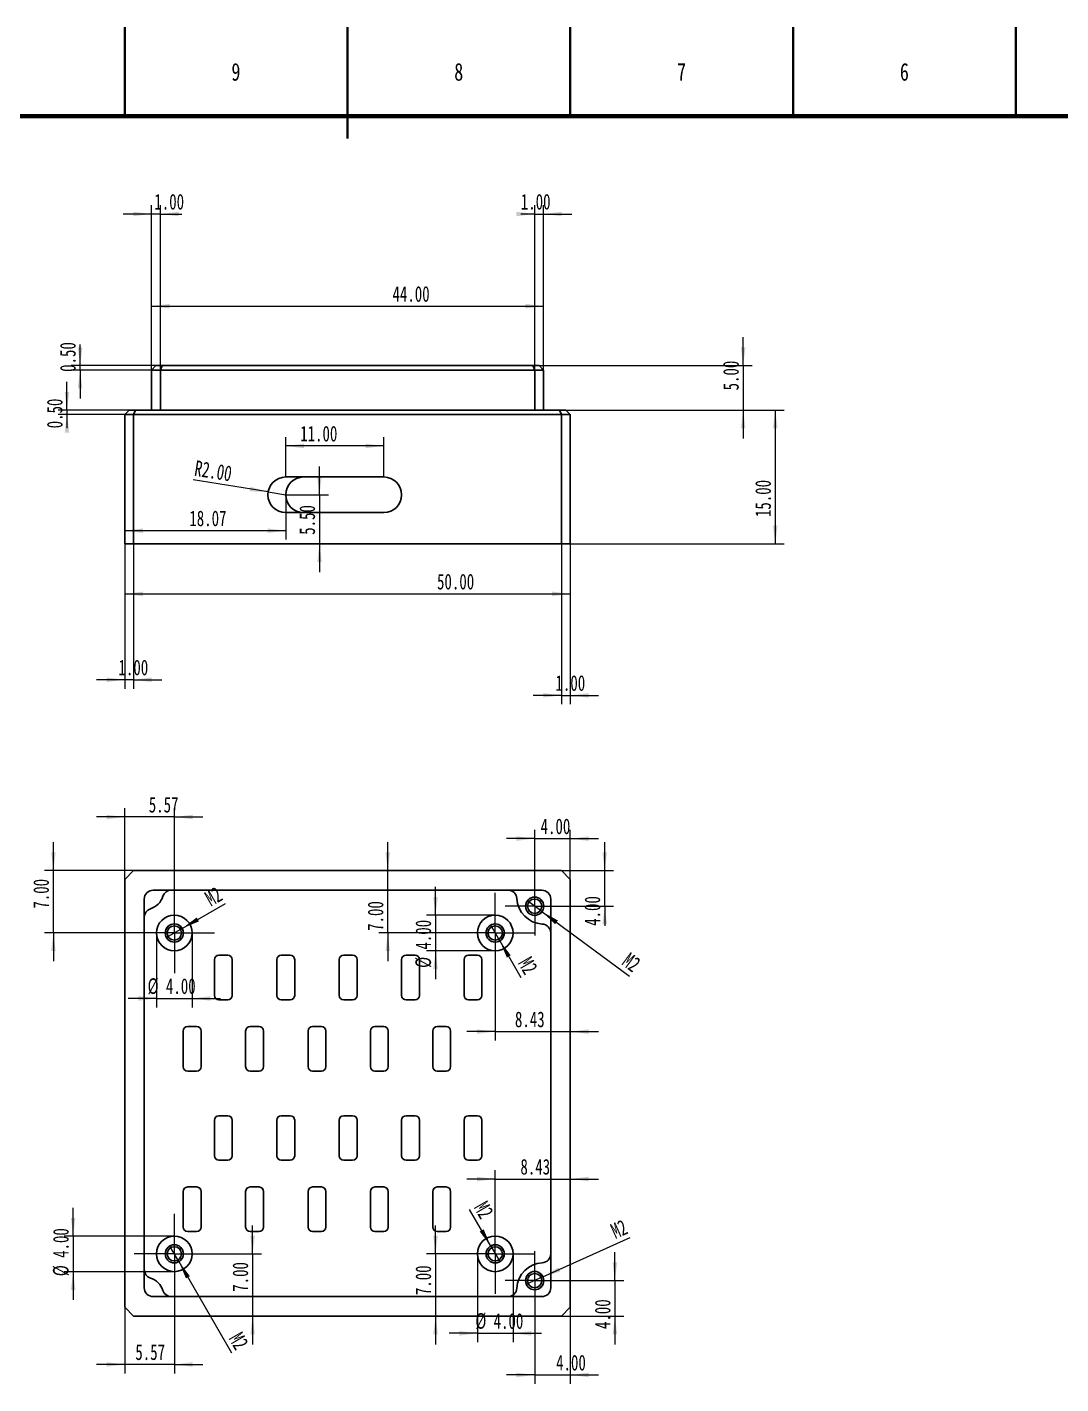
# Model space of a CAD drawing. Header units: millimetres. Extents: x 0 to 841, y 0 to 594.
# Drawn here: x 348.6 to 580.6, y 289.6 to 594 of the extents above; entities that cross this region are included whole.
import ezdxf

# ---------------------------------------------------------------- set-up
doc = ezdxf.new("R2010")
doc.units = ezdxf.units.MM
doc.styles.add('SLDTEXTSTYLE0', font='TXT', dxfattribs={"width": 0.75})
doc.styles.add('SLDTEXTSTYLE1', font='TXT', dxfattribs={"width": 0.7})
doc.dimstyles.new('SLDDIMSTYLE0', dxfattribs={"dimtxt": 3.5, "dimasz": 4.08, "dimexe": 0, "dimexo": 0.0625, "dimgap": 0.875, "dimtad": 2, "dimlfac": 0.5, "dimrnd": 1e-09, "dimzin": 4, "dimdsep": 46, "dimtxsty": 'SLDTEXTSTYLE1', "dimsah": 1, "dimcen": 0.09, "dimadec": 0, "dimazin": 1, "dimtfac": 1, "dimtmove": 0, "dimatfit": 0, "dimfxl": 0, "dimfrac": 2, "dimtolj": 1, "dimtzin": 12, "dimarcsym": 0})
doc.dimstyles.new('SLDDIMSTYLE1', dxfattribs={"dimtxt": 3.5, "dimasz": 4.08, "dimexe": 0, "dimexo": 0.0625, "dimgap": 0.875, "dimtad": 2, "dimlfac": 0.5, "dimrnd": 1e-09, "dimzin": 12, "dimdsep": 46, "dimtxsty": 'SLDTEXTSTYLE1', "dimblk1": 'NONE', "dimsah": 1, "dimcen": 0, "dimadec": 0, "dimazin": 3, "dimtfac": 1, "dimtmove": 0, "dimatfit": 3, "dimldrblk": 'NONE', "dimfxl": 0, "dimfrac": 2, "dimtolj": 1, "dimtzin": 12, "dimarcsym": 0})
doc.dimstyles.new('SLDDIMSTYLE2', dxfattribs={"dimtxt": 3.5, "dimasz": 4.08, "dimexe": 0, "dimexo": 0.0625, "dimgap": 0.875, "dimtad": 2, "dimlfac": 0.5, "dimrnd": 1e-09, "dimzin": 12, "dimdsep": 46, "dimtxsty": 'SLDTEXTSTYLE1', "dimsah": 1, "dimcen": 0.09, "dimadec": 0, "dimazin": 3, "dimtfac": 1, "dimtmove": 0, "dimatfit": 0, "dimfxl": 0, "dimfrac": 2, "dimtolj": 1, "dimtzin": 12, "dimarcsym": 0})
doc.dimstyles.new('SLDDIMSTYLE4', dxfattribs={"dimtxt": 3.5, "dimasz": 4.08, "dimexe": 0, "dimexo": 0.0625, "dimgap": 0.875, "dimtad": 2, "dimlfac": 0.5, "dimrnd": 1e-09, "dimzin": 4, "dimdsep": 46, "dimtxsty": 'SLDTEXTSTYLE1', "dimsah": 1, "dimcen": 0.09, "dimadec": 0, "dimazin": 1, "dimtfac": 1, "dimtofl": 0, "dimtmove": 0, "dimatfit": 3, "dimfxl": 0, "dimfrac": 2, "dimtolj": 1, "dimtzin": 12, "dimarcsym": 0})
doc.dimstyles.new('SLDDIMSTYLE5', dxfattribs={"dimtxt": 3.5, "dimasz": 4.08, "dimexe": 0, "dimexo": 0.0625, "dimgap": 0.875, "dimtad": 2, "dimlfac": 0.5, "dimrnd": 1e-09, "dimzin": 0, "dimdsep": 46, "dimtxsty": 'SLDTEXTSTYLE1', "dimsah": 1, "dimcen": 0.09, "dimadec": 0, "dimazin": 0, "dimtfac": 1, "dimtmove": 0, "dimatfit": 0, "dimfxl": 0, "dimfrac": 2, "dimtolj": 1, "dimtzin": 12, "dimarcsym": 0})
doc.dimstyles.new('SLDDIMSTYLE6', dxfattribs={"dimtxt": 3.5, "dimasz": 4.08, "dimexe": 0, "dimexo": 0.0625, "dimgap": 0.875, "dimtad": 2, "dimlfac": 0.5, "dimrnd": 1e-09, "dimzin": 4, "dimdsep": 46, "dimtxsty": 'SLDTEXTSTYLE1', "dimsah": 1, "dimcen": 0, "dimadec": 0, "dimazin": 1, "dimtfac": 1, "dimtofl": 0, "dimtmove": 0, "dimatfit": 3, "dimfxl": 0, "dimfrac": 2, "dimtolj": 1, "dimtzin": 12, "dimarcsym": 0})
doc.dimstyles.new('SLDDIMSTYLE7', dxfattribs={"dimtxt": 3.5, "dimasz": 4.08, "dimexe": 0, "dimexo": 0.0625, "dimgap": 0.875, "dimtad": 2, "dimlfac": 0.5, "dimrnd": 1e-09, "dimzin": 12, "dimdsep": 46, "dimtxsty": 'SLDTEXTSTYLE1', "dimsah": 1, "dimcen": 0.09, "dimadec": 0, "dimazin": 3, "dimtfac": 1, "dimtofl": 0, "dimtmove": 0, "dimatfit": 3, "dimfxl": 0, "dimfrac": 2, "dimtolj": 1, "dimtzin": 12, "dimarcsym": 0})

# ---------------------------------------------------------------- blocks, each defined once
blk = doc.blocks.new('_D')
at = {"color": 7, "linetype": 'Continuous', "lineweight": 0}
for p, q in [((462.5, 411.92), (456.15, 411.92)), ((462.5, 403.35), (462.5, 413.92)), ((462.5, 411.92), (470.5, 411.92)), ((470.5, 402.75), (470.5, 413.92)), ((470.5, 411.92), (476.85, 411.92))]:
    blk.add_line(p, q, dxfattribs=at)
at = {"color": 7, "linetype": 'Continuous', "lineweight": 18}
for points in [[(462.5, 411.92), (458.42, 412.42), (458.42, 411.41)], [(470.5, 411.92), (474.58, 411.41), (474.58, 412.42)]]:
    blk.add_solid(points, dxfattribs=at)
at = {"color": 7, "linetype": 'Continuous', "lineweight": 18, "insert": (463.83, 416.43), "char_height": 3.5, "attachment_point": 1, "style": 'SLDTEXTSTYLE1'}
blk.add_mtext('4.00', dxfattribs=at)
blk = doc.blocks.new('_D_1')
at = {"color": 7, "linetype": 'Continuous', "lineweight": 0}
for p, q in [((478.21, 404.75), (478.21, 411.1)), ((468.5, 404.75), (480.21, 404.75)), ((478.21, 396.75), (478.21, 404.75)), ((469.1, 396.75), (480.21, 396.75)), ((478.21, 396.75), (478.21, 392.35))]:
    blk.add_line(p, q, dxfattribs=at)
at = {"color": 7, "linetype": 'Continuous', "lineweight": 18}
for points in [[(478.21, 404.75), (478.72, 408.83), (477.71, 408.83)], [(478.21, 396.75), (477.71, 392.67), (478.72, 392.67)]]:
    blk.add_solid(points, dxfattribs=at)
at = {"color": 7, "linetype": 'Continuous', "lineweight": 18, "insert": (473.7, 392.35), "char_height": 3.5, "attachment_point": 1, "rotation": 90, "style": 'SLDTEXTSTYLE1'}
blk.add_mtext('4.00', dxfattribs=at)
blk = doc.blocks.new('_D_2')
at = {"color": 7, "linetype": 'Continuous', "lineweight": 0}
for q in [(460.89, 397.94), (483.78, 381.06)]:
    blk.add_line((464.11, 395.56), q, dxfattribs=at)
at = {"color": 7, "linetype": 'Continuous', "lineweight": 18}
blk.add_solid([(464.11, 395.56), (467.09, 392.73), (467.7, 393.55)], dxfattribs=at)
at = {"color": 7, "linetype": 'Continuous', "lineweight": 18, "insert": (483.91, 386.57), "char_height": 3.5, "attachment_point": 1, "rotation": 323.61, "style": 'SLDTEXTSTYLE1'}
blk.add_mtext('M2', dxfattribs=at)
blk = doc.blocks.new('_None')
blk = doc.blocks.new('_D_3')
at = {"color": 7, "linetype": 'Continuous', "lineweight": 0}
for p, q in [((480.5, 312.75), (480.5, 319.1)), ((469.1, 312.75), (482.5, 312.75)), ((480.5, 312.75), (480.5, 304.75)), ((468.5, 304.75), (482.5, 304.75)), ((480.5, 304.75), (480.5, 298.4))]:
    blk.add_line(p, q, dxfattribs=at)
at = {"color": 7, "linetype": 'Continuous', "lineweight": 18}
for points in [[(480.5, 312.75), (481.01, 316.83), (479.99, 316.83)], [(480.5, 304.75), (479.99, 300.67), (481.01, 300.67)]]:
    blk.add_solid(points, dxfattribs=at)
at = {"color": 7, "linetype": 'Continuous', "lineweight": 18, "insert": (475.99, 301.88), "char_height": 3.5, "attachment_point": 1, "rotation": 90, "style": 'SLDTEXTSTYLE1'}
blk.add_mtext('4.00', dxfattribs=at)
blk = doc.blocks.new('_D_4')
at = {"color": 7, "linetype": 'Continuous', "lineweight": 0}
for p, q in [((462.5, 306.15), (462.5, 289.58)), ((470.5, 306.75), (470.5, 289.58)), ((462.5, 291.58), (456.15, 291.58)), ((462.5, 291.58), (470.5, 291.58)), ((470.5, 291.58), (476.85, 291.58))]:
    blk.add_line(p, q, dxfattribs=at)
at = {"color": 7, "linetype": 'Continuous', "lineweight": 18}
for points in [[(462.5, 291.58), (458.42, 292.08), (458.42, 291.07)], [(470.5, 291.58), (474.58, 291.07), (474.58, 292.08)]]:
    blk.add_solid(points, dxfattribs=at)
at = {"color": 7, "linetype": 'Continuous', "lineweight": 18, "insert": (467.31, 296.09), "char_height": 3.5, "attachment_point": 1, "style": 'SLDTEXTSTYLE1'}
blk.add_mtext('4.00', dxfattribs=at)
blk = doc.blocks.new('_D_5')
at = {"color": 7, "linetype": 'Continuous', "lineweight": 0}
for q in [(483.93, 322.44), (460.68, 311.93)]:
    blk.add_line((464.32, 313.57), q, dxfattribs=at)
at = {"color": 7, "linetype": 'Continuous', "lineweight": 18}
blk.add_solid([(464.32, 313.57), (468.25, 314.79), (467.83, 315.72)], dxfattribs=at)
at = {"color": 7, "linetype": 'Continuous', "lineweight": 18, "insert": (479.19, 325.23), "char_height": 3.5, "attachment_point": 1, "rotation": 24.3226, "style": 'SLDTEXTSTYLE1'}
blk.add_mtext('M2', dxfattribs=at)
blk = doc.blocks.new('_D_6')
at = {"color": 7, "linetype": 'Continuous', "lineweight": 0}
for q in [(447.91, 328.68), (454.65, 317.02)]:
    blk.add_line((452.65, 320.48), q, dxfattribs=at)
at = {"color": 7, "linetype": 'Continuous', "lineweight": 18}
blk.add_solid([(452.65, 320.48), (451.05, 324.27), (450.17, 323.76)], dxfattribs=at)
at = {"color": 7, "linetype": 'Continuous', "lineweight": 18, "insert": (451.78, 330.92), "char_height": 3.5, "attachment_point": 1, "rotation": 300, "style": 'SLDTEXTSTYLE1'}
blk.add_mtext('M2', dxfattribs=at)
blk = doc.blocks.new('_D_7')
at = {"color": 7, "linetype": 'Continuous', "lineweight": 0}
for p, q in [((453.65, 335.53), (447.3, 335.53)), ((453.65, 327.75), (453.65, 337.53)), ((453.65, 335.53), (470.5, 335.53)), ((470.5, 335.53), (476.85, 335.53))]:
    blk.add_line(p, q, dxfattribs=at)
at = {"color": 7, "linetype": 'Continuous', "lineweight": 18}
for points in [[(453.65, 335.53), (449.57, 336.04), (449.57, 335.02)], [(470.5, 335.53), (474.58, 335.02), (474.58, 336.04)]]:
    blk.add_solid(points, dxfattribs=at)
at = {"color": 7, "linetype": 'Continuous', "lineweight": 18, "insert": (459.3, 340.04), "char_height": 3.5, "attachment_point": 1, "style": 'SLDTEXTSTYLE1'}
blk.add_mtext('8.43', dxfattribs=at)
blk = doc.blocks.new('_D_8')
at = {"color": 7, "linetype": 'Continuous', "lineweight": 0}
for p, q in [((440.26, 318.75), (440.26, 325.1)), ((444.65, 318.75), (438.26, 318.75)), ((440.26, 318.75), (440.26, 304.75)), ((440.26, 304.75), (440.26, 298.4))]:
    blk.add_line(p, q, dxfattribs=at)
at = {"color": 7, "linetype": 'Continuous', "lineweight": 18}
for points in [[(440.26, 318.75), (440.77, 322.83), (439.75, 322.83)], [(440.26, 304.75), (439.75, 300.67), (440.77, 300.67)]]:
    blk.add_solid(points, dxfattribs=at)
at = {"color": 7, "linetype": 'Continuous', "lineweight": 18, "insert": (435.75, 309.49), "char_height": 3.5, "attachment_point": 1, "rotation": 90, "style": 'SLDTEXTSTYLE1'}
blk.add_mtext('7.00', dxfattribs=at)
blk = doc.blocks.new('_D_9')
at = {"color": 7, "linetype": 'Continuous', "lineweight": 0}
for p, q in [((399.21, 318.75), (399.21, 325.1)), ((390.65, 318.75), (401.21, 318.75)), ((399.21, 318.75), (399.21, 304.75)), ((399.21, 304.75), (399.21, 298.4))]:
    blk.add_line(p, q, dxfattribs=at)
at = {"color": 7, "linetype": 'Continuous', "lineweight": 18}
for points in [[(399.21, 318.75), (399.72, 322.83), (398.7, 322.83)], [(399.21, 304.75), (398.7, 300.67), (399.72, 300.67)]]:
    blk.add_solid(points, dxfattribs=at)
at = {"color": 7, "linetype": 'Continuous', "lineweight": 18, "insert": (394.7, 310.24), "char_height": 3.5, "attachment_point": 1, "rotation": 90, "style": 'SLDTEXTSTYLE1'}
blk.add_mtext('7.00', dxfattribs=at)
blk = doc.blocks.new('_D_10')
at = {"color": 7, "linetype": 'Continuous', "lineweight": 0}
for p, q in [((381.65, 309.75), (381.65, 291.93)), ((370.5, 306.75), (370.5, 291.93)), ((370.5, 293.93), (364.15, 293.93)), ((381.65, 293.93), (370.5, 293.93)), ((381.65, 293.93), (388, 293.93))]:
    blk.add_line(p, q, dxfattribs=at)
at = {"color": 7, "linetype": 'Continuous', "lineweight": 18}
for points in [[(370.5, 293.93), (366.42, 294.44), (366.42, 293.42)], [(381.65, 293.93), (385.73, 293.42), (385.73, 294.44)]]:
    blk.add_solid(points, dxfattribs=at)
at = {"color": 7, "linetype": 'Continuous', "lineweight": 18, "insert": (372.89, 298.44), "char_height": 3.5, "attachment_point": 1, "style": 'SLDTEXTSTYLE1'}
blk.add_mtext('5.57', dxfattribs=at)
blk = doc.blocks.new('_D_11')
at = {"color": 7, "linetype": 'Continuous', "lineweight": 0}
for q in [(380.65, 320.48), (394.48, 296.52)]:
    blk.add_line((382.65, 317.02), q, dxfattribs=at)
at = {"color": 7, "linetype": 'Continuous', "lineweight": 18}
blk.add_solid([(382.65, 317.02), (384.25, 313.23), (385.13, 313.74)], dxfattribs=at)
at = {"color": 7, "linetype": 'Continuous', "lineweight": 18, "insert": (396.79, 301.52), "char_height": 3.5, "attachment_point": 1, "rotation": 300, "style": 'SLDTEXTSTYLE1'}
blk.add_mtext('M2', dxfattribs=at)
blk = doc.blocks.new('_D_12')
at = {"color": 7, "linetype": 'Continuous', "lineweight": 0}
for p, q in [((449.65, 318.75), (449.65, 298.92)), ((457.65, 318.75), (457.65, 298.92)), ((449.65, 300.92), (443.3, 300.92)), ((449.65, 300.92), (457.65, 300.92)), ((457.65, 300.92), (464, 300.92))]:
    blk.add_line(p, q, dxfattribs=at)
at = {"color": 7, "linetype": 'Continuous', "lineweight": 18}
for points in [[(449.65, 300.92), (445.57, 301.43), (445.57, 300.41)], [(457.65, 300.92), (461.73, 300.41), (461.73, 301.43)]]:
    blk.add_solid(points, dxfattribs=at)
at = {"color": 7, "linetype": 'Continuous', "lineweight": 18, "char_height": 3.5, "attachment_point": 1, "style": 'SLDTEXTSTYLE1'}
for s, insert in [('%%c', (449.18, 305.45)), ('4.00', (453.29, 305.43))]:
    blk.add_mtext(s, dxfattribs=dict(at, insert=insert))
blk = doc.blocks.new('_D_13')
at = {"color": 7, "linetype": 'Continuous', "lineweight": 0}
for p, q in [((358.93, 322.75), (358.93, 329.1)), ((381.65, 322.75), (356.93, 322.75)), ((358.93, 322.75), (358.93, 314.75)), ((381.65, 314.75), (356.93, 314.75)), ((358.93, 314.75), (358.93, 308.4))]:
    blk.add_line(p, q, dxfattribs=at)
at = {"color": 7, "linetype": 'Continuous', "lineweight": 18}
for points in [[(358.93, 322.75), (359.44, 326.83), (358.43, 326.83)], [(358.93, 314.75), (358.43, 310.67), (359.44, 310.67)]]:
    blk.add_solid(points, dxfattribs=at)
at = {"color": 7, "linetype": 'Continuous', "lineweight": 18, "char_height": 3.5, "attachment_point": 1, "rotation": 90, "style": 'SLDTEXTSTYLE1'}
for s, insert in [('4.00', (354.42, 317.84)), ('%%c', (354.41, 313.73))]:
    blk.add_mtext(s, dxfattribs=dict(at, insert=insert))
blk = doc.blocks.new('_D_14')
at = {"color": 7, "linetype": 'Continuous', "lineweight": 0}
for p, q in [((370.5, 402.75), (370.5, 418.77)), ((381.65, 399.75), (381.65, 418.77)), ((370.5, 416.77), (364.15, 416.77)), ((381.65, 416.77), (370.5, 416.77)), ((381.65, 416.77), (388, 416.77))]:
    blk.add_line(p, q, dxfattribs=at)
at = {"color": 7, "linetype": 'Continuous', "lineweight": 18}
for points in [[(370.5, 416.77), (366.42, 417.28), (366.42, 416.26)], [(381.65, 416.77), (385.73, 416.26), (385.73, 417.28)]]:
    blk.add_solid(points, dxfattribs=at)
at = {"color": 7, "linetype": 'Continuous', "lineweight": 18, "insert": (375.91, 421.28), "char_height": 3.5, "attachment_point": 1, "style": 'SLDTEXTSTYLE1'}
blk.add_mtext('5.57', dxfattribs=at)
blk = doc.blocks.new('_D_15')
at = {"color": 7, "linetype": 'Continuous', "lineweight": 0}
for p, q in [((354.5, 404.75), (354.5, 411.1)), ((372.5, 404.75), (352.5, 404.75)), ((354.5, 390.75), (354.5, 404.75)), ((372.65, 390.75), (352.5, 390.75)), ((354.5, 390.75), (354.5, 384.4))]:
    blk.add_line(p, q, dxfattribs=at)
at = {"color": 7, "linetype": 'Continuous', "lineweight": 18}
for points in [[(354.5, 404.75), (355.01, 408.83), (353.99, 408.83)], [(354.5, 390.75), (353.99, 386.67), (355.01, 386.67)]]:
    blk.add_solid(points, dxfattribs=at)
at = {"color": 7, "linetype": 'Continuous', "lineweight": 18, "insert": (349.99, 396.21), "char_height": 3.5, "attachment_point": 1, "rotation": 90, "style": 'SLDTEXTSTYLE1'}
blk.add_mtext('7.00', dxfattribs=at)
blk = doc.blocks.new('_D_16')
at = {"color": 7, "linetype": 'Continuous', "lineweight": 0}
for p, q in [((377.65, 390.75), (377.65, 374.06)), ((385.65, 390.75), (385.65, 374.06)), ((377.65, 376.06), (371.3, 376.06)), ((377.65, 376.06), (385.65, 376.06)), ((385.65, 376.06), (392, 376.06))]:
    blk.add_line(p, q, dxfattribs=at)
at = {"color": 7, "linetype": 'Continuous', "lineweight": 18}
for points in [[(377.65, 376.06), (373.57, 376.57), (373.57, 375.55)], [(385.65, 376.06), (389.73, 375.55), (389.73, 376.57)]]:
    blk.add_solid(points, dxfattribs=at)
at = {"color": 7, "linetype": 'Continuous', "lineweight": 18, "char_height": 3.5, "attachment_point": 1, "style": 'SLDTEXTSTYLE1'}
for s, insert in [('%%c', (375.64, 380.58)), ('4.00', (379.76, 380.57))]:
    blk.add_mtext(s, dxfattribs=dict(at, insert=insert))
blk = doc.blocks.new('_D_17')
at = {"color": 7, "linetype": 'Continuous', "lineweight": 0}
for q in [(393.1, 397.36), (379.91, 389.75)]:
    blk.add_line((383.38, 391.75), q, dxfattribs=at)
at = {"color": 7, "linetype": 'Continuous', "lineweight": 18}
blk.add_solid([(383.38, 391.75), (387.17, 393.35), (386.66, 394.23)], dxfattribs=at)
at = {"color": 7, "linetype": 'Continuous', "lineweight": 18, "insert": (388.11, 399.65), "char_height": 3.5, "attachment_point": 1, "rotation": 30, "style": 'SLDTEXTSTYLE1'}
blk.add_mtext('M2', dxfattribs=at)
blk = doc.blocks.new('_D_18')
at = {"color": 7, "linetype": 'Continuous', "lineweight": 0}
for p, q in [((429.54, 404.75), (429.54, 411.1)), ((429.54, 390.75), (429.54, 404.75)), ((444.65, 390.75), (427.54, 390.75)), ((429.54, 390.75), (429.54, 384.4))]:
    blk.add_line(p, q, dxfattribs=at)
at = {"color": 7, "linetype": 'Continuous', "lineweight": 18}
for points in [[(429.54, 404.75), (430.04, 408.83), (429.03, 408.83)], [(429.54, 390.75), (429.03, 386.67), (430.04, 386.67)]]:
    blk.add_solid(points, dxfattribs=at)
at = {"color": 7, "linetype": 'Continuous', "lineweight": 18, "insert": (425.03, 391.22), "char_height": 3.5, "attachment_point": 1, "rotation": 90, "style": 'SLDTEXTSTYLE1'}
blk.add_mtext('7.00', dxfattribs=at)
blk = doc.blocks.new('_D_19')
at = {"color": 7, "linetype": 'Continuous', "lineweight": 0}
for p, q in [((453.65, 381.75), (453.65, 366.61)), ((453.65, 368.61), (447.3, 368.61)), ((453.65, 368.61), (470.5, 368.61)), ((470.5, 368.61), (476.85, 368.61))]:
    blk.add_line(p, q, dxfattribs=at)
at = {"color": 7, "linetype": 'Continuous', "lineweight": 18}
for points in [[(453.65, 368.61), (449.57, 369.11), (449.57, 368.1)], [(470.5, 368.61), (474.58, 368.1), (474.58, 369.11)]]:
    blk.add_solid(points, dxfattribs=at)
at = {"color": 7, "linetype": 'Continuous', "lineweight": 18, "insert": (458.07, 373.12), "char_height": 3.5, "attachment_point": 1, "style": 'SLDTEXTSTYLE1'}
blk.add_mtext('8.43', dxfattribs=at)
blk = doc.blocks.new('_D_20')
at = {"color": 7, "linetype": 'Continuous', "lineweight": 0}
for p, q in [((440.26, 394.75), (440.26, 401.1)), ((453.65, 394.75), (438.26, 394.75)), ((440.26, 394.75), (440.26, 386.75)), ((453.65, 386.75), (438.26, 386.75)), ((440.26, 386.75), (440.26, 380.4))]:
    blk.add_line(p, q, dxfattribs=at)
at = {"color": 7, "linetype": 'Continuous', "lineweight": 18}
for points in [[(440.26, 394.75), (440.77, 398.83), (439.75, 398.83)], [(440.26, 386.75), (439.75, 382.67), (440.77, 382.67)]]:
    blk.add_solid(points, dxfattribs=at)
at = {"color": 7, "linetype": 'Continuous', "lineweight": 18, "char_height": 3.5, "attachment_point": 1, "rotation": 90, "style": 'SLDTEXTSTYLE1'}
for s, insert in [('4.00', (435.75, 387.02)), ('%%c', (435.73, 382.91))]:
    blk.add_mtext(s, dxfattribs=dict(at, insert=insert))
blk = doc.blocks.new('_D_21')
at = {"color": 7, "linetype": 'Continuous', "lineweight": 0}
for q in [(452.65, 392.48), (459.41, 380.77)]:
    blk.add_line((454.65, 389.02), q, dxfattribs=at)
at = {"color": 7, "linetype": 'Continuous', "lineweight": 18}
blk.add_solid([(454.65, 389.02), (456.25, 385.23), (457.13, 385.74)], dxfattribs=at)
at = {"color": 7, "linetype": 'Continuous', "lineweight": 18, "insert": (461.69, 385.75), "char_height": 3.5, "attachment_point": 1, "rotation": 300, "style": 'SLDTEXTSTYLE1'}
blk.add_mtext('M2', dxfattribs=at)
blk = doc.blocks.new('SW_CENTERMARKSYMBOL_0')
at = {"color": 0, "linetype": 'Continuous', "lineweight": 18}
for p, q in [((0, 5), (0, 9)), ((0, 0), (0, 5)), ((-5, 0), (-9, 0)), ((0, 0), (-5, 0)), ((0, 0), (0, -5)), ((0, 0), (5, 0)), ((5, 0), (9, 0)), ((0, -5), (0, -9))]:
    blk.add_line(p, q, dxfattribs=at)
blk = doc.blocks.new('SW_CENTERMARKSYMBOL_1')
at = {"color": 0, "linetype": 'Continuous', "lineweight": 18}
for p, q in [((0, 5), (0, 9)), ((0, 0), (0, 5)), ((-5, 0), (-9, 0)), ((0, 0), (-5, 0)), ((0, 0), (0, -5)), ((0, 0), (5, 0)), ((5, 0), (9, 0)), ((0, -5), (0, -9))]:
    blk.add_line(p, q, dxfattribs=at)
blk = doc.blocks.new('SW_CENTERMARKSYMBOL_2')
at = {"color": 0, "linetype": 'Continuous', "lineweight": 18}
for p, q in [((0, 5), (0, 9)), ((0, 0), (0, 5)), ((-5, 0), (-9, 0)), ((0, 0), (-5, 0)), ((0, 0), (0, -5)), ((0, 0), (5, 0)), ((5, 0), (9, 0)), ((0, -5), (0, -9))]:
    blk.add_line(p, q, dxfattribs=at)
blk = doc.blocks.new('SW_CENTERMARKSYMBOL_3')
at = {"color": 0, "linetype": 'Continuous', "lineweight": 18}
for p, q in [((0, 5), (0, 9)), ((0, 0), (0, 5)), ((-5, 0), (-9, 0)), ((0, 0), (-5, 0)), ((0, 0), (0, -5)), ((0, 0), (5, 0)), ((5, 0), (9, 0)), ((0, -5), (0, -9))]:
    blk.add_line(p, q, dxfattribs=at)
blk = doc.blocks.new('SW_CENTERMARKSYMBOL_4')
at = {"color": 0, "linetype": 'Continuous', "lineweight": 18}
for p, q in [((0, 5), (0, 6.6)), ((0, 0), (0, 5)), ((-5, 0), (-6.6, 0)), ((0, 0), (-5, 0)), ((0, 0), (0, -5)), ((0, 0), (5, 0)), ((5, 0), (6.6, 0)), ((0, -5), (0, -6.6))]:
    blk.add_line(p, q, dxfattribs=at)
blk = doc.blocks.new('SW_CENTERMARKSYMBOL_5')
at = {"color": 0, "linetype": 'Continuous', "lineweight": 18}
for p, q in [((0, 5), (0, 6.6)), ((0, 0), (0, 5)), ((-5, 0), (-6.6, 0)), ((0, 0), (-5, 0)), ((0, 0), (0, -5)), ((0, 0), (5, 0)), ((5, 0), (6.6, 0)), ((0, -5), (0, -6.6))]:
    blk.add_line(p, q, dxfattribs=at)
blk = doc.blocks.new('_D_30')
at = {"color": 7, "linetype": 'Continuous', "lineweight": 0}
for p, q in [((469.5, 508.06), (518.5, 508.06)), ((516.5, 508.06), (516.5, 478.06)), ((470.5, 478.06), (518.5, 478.06))]:
    blk.add_line(p, q, dxfattribs=at)
at = {"color": 7, "linetype": 'Continuous', "lineweight": 18}
for points in [[(516.5, 508.06), (515.99, 503.98), (517.01, 503.98)], [(516.5, 478.06), (517.01, 482.14), (515.99, 482.14)]]:
    blk.add_solid(points, dxfattribs=at)
at = {"color": 7, "linetype": 'Continuous', "lineweight": 18, "insert": (511.99, 484.07), "char_height": 3.5, "attachment_point": 1, "rotation": 90, "style": 'SLDTEXTSTYLE1'}
blk.add_mtext('15.00', dxfattribs=at)
blk = doc.blocks.new('_D_31')
at = {"color": 7, "linetype": 'Continuous', "lineweight": 0}
for p, q in [((509.29, 518.06), (509.29, 524.41)), ((463.5, 518.06), (511.29, 518.06)), ((509.29, 518.06), (509.29, 508.06)), ((469.5, 508.06), (511.29, 508.06)), ((509.29, 508.06), (509.29, 501.71))]:
    blk.add_line(p, q, dxfattribs=at)
at = {"color": 7, "linetype": 'Continuous', "lineweight": 18}
for points in [[(509.29, 518.06), (509.8, 522.14), (508.79, 522.14)], [(509.29, 508.06), (508.79, 503.98), (509.8, 503.98)]]:
    blk.add_solid(points, dxfattribs=at)
at = {"color": 7, "linetype": 'Continuous', "lineweight": 18, "insert": (504.78, 512.49), "char_height": 3.5, "attachment_point": 1, "rotation": 90, "style": 'SLDTEXTSTYLE1'}
blk.add_mtext('5.00', dxfattribs=at)
blk = doc.blocks.new('_D_32')
at = {"color": 7, "linetype": 'Continuous', "lineweight": 0}
for p, q in [((357.55, 508.06), (357.55, 514.41)), ((371.5, 508.06), (355.55, 508.06)), ((370.5, 507.06), (355.55, 507.06)), ((357.55, 508.06), (357.55, 507.06)), ((357.55, 507.06), (357.55, 503.98))]:
    blk.add_line(p, q, dxfattribs=at)
at = {"color": 7, "linetype": 'Continuous', "lineweight": 18}
for points in [[(357.55, 508.06), (358.06, 512.14), (357.04, 512.14)], [(357.55, 507.06), (357.04, 502.98), (358.06, 502.98)]]:
    blk.add_solid(points, dxfattribs=at)
at = {"color": 7, "linetype": 'Continuous', "lineweight": 18, "insert": (353.04, 503.98), "char_height": 3.5, "attachment_point": 1, "rotation": 90, "style": 'SLDTEXTSTYLE1'}
blk.add_mtext('0.50', dxfattribs=at)
blk = doc.blocks.new('_D_33')
at = {"color": 7, "linetype": 'Continuous', "lineweight": 0}
for p, q in [((360.5, 518.06), (360.5, 522.79)), ((377.5, 518.06), (358.5, 518.06)), ((360.5, 517.06), (360.5, 518.06)), ((376.5, 517.06), (358.5, 517.06)), ((360.5, 517.06), (360.5, 510.71))]:
    blk.add_line(p, q, dxfattribs=at)
at = {"color": 7, "linetype": 'Continuous', "lineweight": 18}
for points in [[(360.5, 518.06), (361.01, 522.14), (359.99, 522.14)], [(360.5, 517.06), (359.99, 512.98), (361.01, 512.98)]]:
    blk.add_solid(points, dxfattribs=at)
at = {"color": 7, "linetype": 'Continuous', "lineweight": 18, "insert": (355.99, 516.65), "char_height": 3.5, "attachment_point": 1, "rotation": 90, "style": 'SLDTEXTSTYLE1'}
blk.add_mtext('0.50', dxfattribs=at)
blk = doc.blocks.new('_D_34')
at = {"color": 7, "linetype": 'Continuous', "lineweight": 0}
for p, q in [((370.5, 478.06), (370.5, 464.83)), ((470.5, 478.06), (470.5, 464.83)), ((370.5, 466.83), (470.5, 466.83))]:
    blk.add_line(p, q, dxfattribs=at)
at = {"color": 7, "linetype": 'Continuous', "lineweight": 18}
for points in [[(370.5, 466.83), (374.58, 466.32), (374.58, 467.34)], [(470.5, 466.83), (466.42, 467.34), (466.42, 466.32)]]:
    blk.add_solid(points, dxfattribs=at)
at = {"color": 7, "linetype": 'Continuous', "lineweight": 18, "insert": (440.59, 471.34), "char_height": 3.5, "attachment_point": 1, "style": 'SLDTEXTSTYLE1'}
blk.add_mtext('50.00', dxfattribs=at)
blk = doc.blocks.new('_D_35')
at = {"color": 7, "linetype": 'Continuous', "lineweight": 0}
for p, q in [((376.5, 517.06), (376.5, 533.38)), ((464.5, 517.06), (464.5, 533.38)), ((376.5, 531.38), (464.5, 531.38))]:
    blk.add_line(p, q, dxfattribs=at)
at = {"color": 7, "linetype": 'Continuous', "lineweight": 18}
for points in [[(376.5, 531.38), (380.58, 530.87), (380.58, 531.89)], [(464.5, 531.38), (460.42, 531.89), (460.42, 530.87)]]:
    blk.add_solid(points, dxfattribs=at)
at = {"color": 7, "linetype": 'Continuous', "lineweight": 18, "insert": (430.6, 535.89), "char_height": 3.5, "attachment_point": 1, "style": 'SLDTEXTSTYLE1'}
blk.add_mtext('44.00', dxfattribs=at)
blk = doc.blocks.new('_D_36')
at = {"color": 7, "linetype": 'Continuous', "lineweight": 0}
for p, q in [((370.5, 478.06), (370.5, 445.56)), ((372.5, 478.06), (372.5, 445.56)), ((370.5, 447.56), (364.15, 447.56)), ((372.5, 447.56), (370.5, 447.56)), ((372.5, 447.56), (378.85, 447.56))]:
    blk.add_line(p, q, dxfattribs=at)
at = {"color": 7, "linetype": 'Continuous', "lineweight": 18}
for points in [[(370.5, 447.56), (366.42, 448.07), (366.42, 447.05)], [(372.5, 447.56), (376.58, 447.05), (376.58, 448.07)]]:
    blk.add_solid(points, dxfattribs=at)
at = {"color": 7, "linetype": 'Continuous', "lineweight": 18, "insert": (369.11, 452.07), "char_height": 3.5, "attachment_point": 1, "style": 'SLDTEXTSTYLE1'}
blk.add_mtext('1.00', dxfattribs=at)
blk = doc.blocks.new('_D_37')
at = {"color": 7, "linetype": 'Continuous', "lineweight": 0}
for p, q in [((468.5, 478.06), (468.5, 442.06)), ((470.5, 478.06), (470.5, 442.06)), ((468.5, 444.06), (462.15, 444.06)), ((468.5, 444.06), (470.5, 444.06)), ((470.5, 444.06), (476.85, 444.06))]:
    blk.add_line(p, q, dxfattribs=at)
at = {"color": 7, "linetype": 'Continuous', "lineweight": 18}
for points in [[(468.5, 444.06), (464.42, 444.57), (464.42, 443.56)], [(470.5, 444.06), (474.58, 443.56), (474.58, 444.57)]]:
    blk.add_solid(points, dxfattribs=at)
at = {"color": 7, "linetype": 'Continuous', "lineweight": 18, "insert": (467.17, 448.58), "char_height": 3.5, "attachment_point": 1, "style": 'SLDTEXTSTYLE1'}
blk.add_mtext('1.00', dxfattribs=at)
blk = doc.blocks.new('_D_38')
at = {"color": 7, "linetype": 'Continuous', "lineweight": 0}
for p, q in [((376.5, 517.06), (376.5, 554.07)), ((378.5, 517.06), (378.5, 554.07)), ((376.5, 552.07), (370.15, 552.07)), ((378.5, 552.07), (376.5, 552.07)), ((378.5, 552.07), (383.3, 552.07))]:
    blk.add_line(p, q, dxfattribs=at)
at = {"color": 7, "linetype": 'Continuous', "lineweight": 18}
for points in [[(376.5, 552.07), (372.42, 552.57), (372.42, 551.56)], [(378.5, 552.07), (382.58, 551.56), (382.58, 552.57)]]:
    blk.add_solid(points, dxfattribs=at)
at = {"color": 7, "linetype": 'Continuous', "lineweight": 18, "insert": (377.16, 556.58), "char_height": 3.5, "attachment_point": 1, "style": 'SLDTEXTSTYLE1'}
blk.add_mtext('1.00', dxfattribs=at)
blk = doc.blocks.new('_D_39')
at = {"color": 7, "linetype": 'Continuous', "lineweight": 0}
for p, q in [((462.5, 517.06), (462.5, 554.07)), ((464.5, 517.06), (464.5, 554.07)), ((462.5, 552.07), (459.39, 552.07)), ((462.5, 552.07), (464.5, 552.07)), ((464.5, 552.07), (470.85, 552.07))]:
    blk.add_line(p, q, dxfattribs=at)
at = {"color": 7, "linetype": 'Continuous', "lineweight": 18}
for points in [[(462.5, 552.07), (458.42, 552.57), (458.42, 551.56)], [(464.5, 552.07), (468.58, 551.56), (468.58, 552.57)]]:
    blk.add_solid(points, dxfattribs=at)
at = {"color": 7, "linetype": 'Continuous', "lineweight": 18, "insert": (459.39, 556.58), "char_height": 3.5, "attachment_point": 1, "style": 'SLDTEXTSTYLE1'}
blk.add_mtext('1.00', dxfattribs=at)
blk = doc.blocks.new('_D_40')
at = {"color": 7, "linetype": 'Continuous', "lineweight": 0}
for p, q in [((406.65, 493.06), (406.65, 502.02)), ((428.65, 500.02), (406.65, 500.02)), ((428.65, 493.06), (428.65, 502.02))]:
    blk.add_line(p, q, dxfattribs=at)
at = {"color": 7, "linetype": 'Continuous', "lineweight": 18}
for points in [[(406.65, 500.02), (410.73, 499.52), (410.73, 500.53)], [(428.65, 500.02), (424.57, 500.53), (424.57, 499.52)]]:
    blk.add_solid(points, dxfattribs=at)
at = {"color": 7, "linetype": 'Continuous', "lineweight": 18, "insert": (409.89, 504.54), "char_height": 3.5, "attachment_point": 1, "style": 'SLDTEXTSTYLE1'}
blk.add_mtext('11.00', dxfattribs=at)
blk = doc.blocks.new('_D_41')
at = {"color": 7, "linetype": 'Continuous', "lineweight": 0}
for q in [(385.83, 492.39), (406.65, 489.06)]:
    blk.add_line((402.7, 489.7), q, dxfattribs=at)
at = {"color": 7, "linetype": 'Continuous', "lineweight": 18}
blk.add_solid([(402.7, 489.7), (398.75, 490.84), (398.59, 489.84)], dxfattribs=at)
at = {"color": 7, "linetype": 'Continuous', "lineweight": 18, "insert": (386.54, 496.83), "char_height": 3.5, "attachment_point": 1, "rotation": 350.9167, "style": 'SLDTEXTSTYLE1'}
blk.add_mtext('R2.00', dxfattribs=at)
blk = doc.blocks.new('_D_42')
at = {"color": 7, "linetype": 'Continuous', "lineweight": 0}
for p, q in [((414.21, 489.06), (414.21, 495.41)), ((406.65, 489.06), (416.21, 489.06)), ((414.21, 489.06), (414.21, 478.06)), ((414.21, 478.06), (414.21, 471.71))]:
    blk.add_line(p, q, dxfattribs=at)
at = {"color": 7, "linetype": 'Continuous', "lineweight": 18}
for points in [[(414.21, 489.06), (414.72, 493.14), (413.71, 493.14)], [(414.21, 478.06), (413.71, 473.98), (414.72, 473.98)]]:
    blk.add_solid(points, dxfattribs=at)
at = {"color": 7, "linetype": 'Continuous', "lineweight": 18, "insert": (409.7, 480.09), "char_height": 3.5, "attachment_point": 1, "rotation": 90, "style": 'SLDTEXTSTYLE1'}
blk.add_mtext('5.50', dxfattribs=at)
blk = doc.blocks.new('_D_43')
at = {"color": 7, "linetype": 'Continuous', "lineweight": 0}
for p, q in [((406.65, 489.06), (406.65, 479.01)), ((406.65, 481.01), (370.5, 481.01))]:
    blk.add_line(p, q, dxfattribs=at)
at = {"color": 7, "linetype": 'Continuous', "lineweight": 18}
for points in [[(370.5, 481.01), (374.58, 480.51), (374.58, 481.52)], [(406.65, 481.01), (402.57, 481.52), (402.57, 480.51)]]:
    blk.add_solid(points, dxfattribs=at)
at = {"color": 7, "linetype": 'Continuous', "lineweight": 18, "insert": (385.01, 485.53), "char_height": 3.5, "attachment_point": 1, "style": 'SLDTEXTSTYLE1'}
blk.add_mtext('18.07', dxfattribs=at)

msp = doc.modelspace()

# ---------------------------------------------------------------- linework, layer by layer
at = {"color": 7, "linetype": 'Continuous', "lineweight": 35}
for p, q in [((370.5, 574), (370.5, 594)), ((420.5, 594), (420.5, 569)), ((420.5, 574), (420.5, 594)), ((470.5, 574), (470.5, 594)), ((520.5, 574), (520.5, 594)), ((570.5, 574), (570.5, 594))]:
    msp.add_line(p, q, dxfattribs=at)
at = {"color": 7, "linetype": 'Continuous', "lineweight": 70}
msp.add_line((20, 574), (821, 574), dxfattribs=at)
at = {"color": 7, "linetype": 'Continuous', "lineweight": 25}
for p, q in [((377.5, 518.065), (376.5, 517.065)), ((377.5, 518.065), (378.914, 518.065)), ((378.5, 517.065), (378.914, 518.065)), ((378.914, 518.065), (462.086, 518.065)), ((462.5, 517.065), (462.086, 518.065)), ((462.086, 518.065), (463.5, 518.065)), ((464.5, 517.065), (463.5, 518.065)), ((378.5, 517.065), (376.5, 517.065)), ((376.5, 508.065), (376.5, 517.065)), ((462.5, 517.065), (378.5, 517.065)), ((378.5, 517.065), (378.5, 508.065)), ((464.5, 517.065), (462.5, 517.065)), ((462.5, 508.065), (462.5, 517.065)), ((464.5, 517.065), (464.5, 508.065)), ((371.5, 508.065), (370.5, 507.065)), ((372.5, 507.065), (370.5, 507.065)), ((370.5, 478.065), (370.5, 507.065)), ((371.5, 508.065), (372.914, 508.065)), ((372.914, 508.065), (372.5, 507.065)), ((468.5, 507.065), (372.5, 507.065)), ((372.5, 507.065), (372.5, 478.065)), ((372.914, 508.065), (468.086, 508.065)), ((468.086, 508.065), (468.5, 507.065)), ((468.086, 508.065), (469.5, 508.065)), ((470.5, 507.065), (468.5, 507.065)), ((468.5, 478.065), (468.5, 507.065)), ((470.5, 507.065), (469.5, 508.065)), ((470.5, 507.065), (470.5, 478.065)), ((428.646, 493.065), (406.646, 493.065)), ((406.646, 485.065), (428.646, 485.065)), ((372.5, 478.065), (370.5, 478.065)), ((468.5, 478.065), (372.5, 478.065)), ((470.5, 478.065), (468.5, 478.065)), ((372.5, 404.75), (370.5, 402.75)), ((370.5, 402.75), (370.5, 306.75)), ((468.5, 404.75), (372.5, 404.75)), ((470.5, 402.75), (468.5, 404.75)), ((470.5, 306.75), (470.5, 402.75)), ((464.1, 400.35), (376.9, 400.35)), ((374.9, 398.35), (374.9, 311.15)), ((466.1, 311.15), (466.1, 398.35)), ((390.646, 384.75), (390.646, 376.75)), ((393.646, 385.75), (391.646, 385.75)), ((394.646, 376.75), (394.646, 384.75)), ((404.646, 384.75), (404.646, 376.75)), ((407.646, 385.75), (405.646, 385.75)), ((408.646, 376.75), (408.646, 384.75)), ((418.646, 384.75), (418.646, 376.75)), ((421.646, 385.75), (419.646, 385.75)), ((422.646, 376.75), (422.646, 384.75)), ((432.646, 384.75), (432.646, 376.75)), ((435.646, 385.75), (433.646, 385.75)), ((436.646, 376.75), (436.646, 384.75)), ((446.646, 384.75), (446.646, 376.75)), ((449.646, 385.75), (447.646, 385.75)), ((450.646, 376.75), (450.646, 384.75)), ((391.646, 375.75), (393.646, 375.75)), ((405.646, 375.75), (407.646, 375.75)), ((419.646, 375.75), (421.646, 375.75)), ((433.646, 375.75), (435.646, 375.75)), ((447.646, 375.75), (449.646, 375.75)), ((383.646, 368.75), (383.646, 360.75)), ((386.646, 369.75), (384.646, 369.75)), ((387.646, 360.75), (387.646, 368.75)), ((397.646, 368.75), (397.646, 360.75)), ((400.646, 369.75), (398.646, 369.75)), ((401.646, 360.75), (401.646, 368.75)), ((411.646, 368.75), (411.646, 360.75)), ((414.646, 369.75), (412.646, 369.75)), ((415.646, 360.75), (415.646, 368.75)), ((425.646, 368.75), (425.646, 360.75)), ((428.646, 369.75), (426.646, 369.75)), ((429.646, 360.75), (429.646, 368.75)), ((439.646, 368.75), (439.646, 360.75)), ((442.646, 369.75), (440.646, 369.75)), ((443.646, 360.75), (443.646, 368.75)), ((384.646, 359.75), (386.646, 359.75)), ((398.646, 359.75), (400.646, 359.75)), ((412.646, 359.75), (414.646, 359.75)), ((426.646, 359.75), (428.646, 359.75)), ((440.646, 359.75), (442.646, 359.75)), ((390.646, 348.75), (390.646, 340.75)), ((393.646, 349.75), (391.646, 349.75)), ((394.646, 340.75), (394.646, 348.75)), ((404.646, 348.75), (404.646, 340.75)), ((407.646, 349.75), (405.646, 349.75)), ((408.646, 340.75), (408.646, 348.75)), ((418.646, 348.75), (418.646, 340.75)), ((421.646, 349.75), (419.646, 349.75)), ((422.646, 340.75), (422.646, 348.75)), ((432.646, 348.75), (432.646, 340.75)), ((435.646, 349.75), (433.646, 349.75)), ((436.646, 340.75), (436.646, 348.75)), ((446.646, 348.75), (446.646, 340.75)), ((449.646, 349.75), (447.646, 349.75)), ((450.646, 340.75), (450.646, 348.75)), ((391.646, 339.75), (393.646, 339.75)), ((405.646, 339.75), (407.646, 339.75)), ((419.646, 339.75), (421.646, 339.75)), ((433.646, 339.75), (435.646, 339.75)), ((447.646, 339.75), (449.646, 339.75)), ((383.646, 332.75), (383.646, 324.75)), ((386.646, 333.75), (384.646, 333.75)), ((387.646, 324.75), (387.646, 332.75)), ((397.646, 332.75), (397.646, 324.75)), ((400.646, 333.75), (398.646, 333.75)), ((401.646, 324.75), (401.646, 332.75)), ((411.646, 332.75), (411.646, 324.75)), ((414.646, 333.75), (412.646, 333.75)), ((415.646, 324.75), (415.646, 332.75)), ((425.646, 332.75), (425.646, 324.75)), ((428.646, 333.75), (426.646, 333.75)), ((429.646, 324.75), (429.646, 332.75)), ((439.646, 332.75), (439.646, 324.75)), ((442.646, 333.75), (440.646, 333.75)), ((443.646, 324.75), (443.646, 332.75)), ((384.646, 323.75), (386.646, 323.75)), ((398.646, 323.75), (400.646, 323.75)), ((412.646, 323.75), (414.646, 323.75)), ((426.646, 323.75), (428.646, 323.75)), ((440.646, 323.75), (442.646, 323.75)), ((376.9, 309.15), (464.1, 309.15)), ((370.5, 306.75), (372.5, 304.75)), ((372.5, 304.75), (468.5, 304.75)), ((468.5, 304.75), (470.5, 306.75))]:
    msp.add_line(p, q, dxfattribs=at)
for centre, radius in [((462.5, 396.75), 2.05), ((462.5, 396.75), 1.6), ((381.646, 390.75), 4), ((381.646, 390.75), 2.05), ((453.646, 390.75), 4), ((453.646, 390.75), 2.05), ((381.646, 390.75), 1.6), ((453.646, 390.75), 1.6), ((381.646, 318.75), 4), ((453.646, 318.75), 4), ((381.646, 318.75), 2.05), ((381.646, 318.75), 1.6), ((453.646, 318.75), 2.05), ((453.646, 318.75), 1.6), ((462.5, 312.75), 2.05), ((462.5, 312.75), 1.6)]:
    msp.add_circle(centre, radius, dxfattribs=at)
for centre, radius, start, end in [((406.646, 489.065), 4, 90, 270), ((410.626, 489.065), 4, 90, 270), ((428.646, 489.065), 4, 270, 90), ((376.9, 398.35), 2, 90, 180), ((374.9, 400.35), 4.4, 288.20996, 341.79004), ((380.979, 398.35), 2, 90, 161.79004), ((456.51, 398.35), 2, 2.86598, 90), ((464.1, 398.35), 2, 0, 90), ((376.9, 394.271), 2, 108.20996, 180), ((464.5, 398.75), 6, 182.86598, 267.13402), ((464.1, 390.76), 2, 0, 87.13402), ((391.646, 384.75), 1, 90, 180), ((393.646, 384.75), 1, 0, 90), ((405.646, 384.75), 1, 90, 180), ((407.646, 384.75), 1, 0, 90), ((419.646, 384.75), 1, 90, 180), ((421.646, 384.75), 1, 0, 90), ((433.646, 384.75), 1, 90, 180), ((435.646, 384.75), 1, 0, 90), ((447.646, 384.75), 1, 90, 180), ((449.646, 384.75), 1, 0, 90), ((391.646, 376.75), 1, 180, 270), ((393.646, 376.75), 1, 270, 0), ((405.646, 376.75), 1, 180, 270), ((407.646, 376.75), 1, 270, 0), ((419.646, 376.75), 1, 180, 270), ((421.646, 376.75), 1, 270, 0), ((433.646, 376.75), 1, 180, 270), ((435.646, 376.75), 1, 270, 0), ((447.646, 376.75), 1, 180, 270), ((449.646, 376.75), 1, 270, 0), ((384.646, 368.75), 1, 90, 180), ((386.646, 368.75), 1, 0, 90), ((398.646, 368.75), 1, 90, 180), ((400.646, 368.75), 1, 0, 90), ((412.646, 368.75), 1, 90, 180), ((414.646, 368.75), 1, 0, 90), ((426.646, 368.75), 1, 90, 180), ((428.646, 368.75), 1, 0, 90), ((440.646, 368.75), 1, 90, 180), ((442.646, 368.75), 1, 0, 90), ((384.646, 360.75), 1, 180, 270), ((386.646, 360.75), 1, 270, 0), ((398.646, 360.75), 1, 180, 270), ((400.646, 360.75), 1, 270, 0), ((412.646, 360.75), 1, 180, 270), ((414.646, 360.75), 1, 270, 0), ((426.646, 360.75), 1, 180, 270), ((428.646, 360.75), 1, 270, 0), ((440.646, 360.75), 1, 180, 270), ((442.646, 360.75), 1, 270, 0), ((391.646, 348.75), 1, 90, 180), ((393.646, 348.75), 1, 0, 90), ((405.646, 348.75), 1, 90, 180), ((407.646, 348.75), 1, 0, 90), ((419.646, 348.75), 1, 90, 180), ((421.646, 348.75), 1, 0, 90), ((433.646, 348.75), 1, 90, 180), ((435.646, 348.75), 1, 0, 90), ((447.646, 348.75), 1, 90, 180), ((449.646, 348.75), 1, 0, 90), ((391.646, 340.75), 1, 180, 270), ((393.646, 340.75), 1, 270, 0), ((405.646, 340.75), 1, 180, 270), ((407.646, 340.75), 1, 270, 0), ((419.646, 340.75), 1, 180, 270), ((421.646, 340.75), 1, 270, 0), ((433.646, 340.75), 1, 180, 270), ((435.646, 340.75), 1, 270, 0), ((447.646, 340.75), 1, 180, 270), ((449.646, 340.75), 1, 270, 0), ((384.646, 332.75), 1, 90, 180), ((386.646, 332.75), 1, 0, 90), ((398.646, 332.75), 1, 90, 180), ((400.646, 332.75), 1, 0, 90), ((412.646, 332.75), 1, 90, 180), ((414.646, 332.75), 1, 0, 90), ((426.646, 332.75), 1, 90, 180), ((428.646, 332.75), 1, 0, 90), ((440.646, 332.75), 1, 90, 180), ((442.646, 332.75), 1, 0, 90), ((384.646, 324.75), 1, 180, 270), ((386.646, 324.75), 1, 270, 0), ((398.646, 324.75), 1, 180, 270), ((400.646, 324.75), 1, 270, 0), ((412.646, 324.75), 1, 180, 270), ((414.646, 324.75), 1, 270, 0), ((426.646, 324.75), 1, 180, 270), ((428.646, 324.75), 1, 270, 0), ((440.646, 324.75), 1, 180, 270), ((442.646, 324.75), 1, 270, 0), ((464.5, 310.75), 6, 92.86598, 177.13402), ((464.1, 318.74), 2, 272.86598, 0), ((376.9, 315.229), 2, 180, 251.79004), ((376.9, 311.15), 2, 180, 270), ((374.9, 309.15), 4.4, 18.20996, 71.79004), ((380.979, 311.15), 2, 198.20996, 270), ((456.51, 311.15), 2, 270, 357.13402), ((464.1, 311.15), 2, 270, 0)]:
    msp.add_arc(centre, radius, start, end, dxfattribs=at)
at = {"color": 7, "linetype": 'Continuous', "lineweight": 18}
for centre in [(462.5, 396.75), (381.646, 390.75), (453.646, 390.75), (381.646, 318.75), (453.646, 318.75), (462.5, 312.75)]:
    msp.add_arc(centre, 2, 255, 195, dxfattribs=at)

# ---------------------------------------------------------------- block references
at = {"color": 7, "linetype": 'Continuous', "lineweight": 0}
for name, p in [('SW_CENTERMARKSYMBOL_5', (462.5, 396.75)), ('SW_CENTERMARKSYMBOL_0', (381.646, 390.75)), ('SW_CENTERMARKSYMBOL_1', (453.646, 390.75)), ('SW_CENTERMARKSYMBOL_3', (381.646, 318.75)), ('SW_CENTERMARKSYMBOL_2', (453.646, 318.75)), ('SW_CENTERMARKSYMBOL_4', (462.5, 312.75))]:
    msp.add_blockref(name, p, dxfattribs=at)

# ---------------------------------------------------------------- texts
at = {"color": 7, "linetype": 'Continuous', "lineweight": 0, "char_height": 3.969, "attachment_point": 2, "style": 'SLDTEXTSTYLE0'}
for s, insert in [('9', (395.46, 585.956)), ('8', (445.46, 585.956)), ('7', (495.46, 585.956)), ('6', (545.46, 585.956))]:
    msp.add_mtext(s, dxfattribs=dict(at, insert=insert))

# ---------------------------------------------------------------- dimensions: what is measured, and where the dimension line sits
at = {"color": 7, "linetype": 'Continuous', "lineweight": 18}
for base, p1, p2, dimstyle, picture, middle in [((376.5, 552.065), (378.5, 517.065), (376.5, 517.065), 'SLDDIMSTYLE0', '_D_38', (380.229, 552.065)), ((464.5, 552.065), (462.5, 517.065), (464.5, 517.065), 'SLDDIMSTYLE0', '_D_39', (462.463, 552.065)), ((464.5, 531.382), (376.5, 517.065), (464.5, 517.065), 'SLDDIMSTYLE4', '_D_35', (434.433, 531.382)), ((406.646, 500.024), (428.646, 493.065), (406.646, 493.065), 'SLDDIMSTYLE0', '_D_40', (413.732, 500.024)), ((370.5, 481.014), (406.646, 489.065), (370.5, 478.065), 'SLDDIMSTYLE7', '_D_43', (388.841, 481.014)), ((370.5, 447.561), (372.5, 478.065), (370.5, 478.065), 'SLDDIMSTYLE0', '_D_36', (372.184, 447.561)), ((470.5, 466.832), (370.5, 478.065), (470.5, 478.065), 'SLDDIMSTYLE4', '_D_34', (444.432, 466.832)), ((470.5, 444.065), (468.5, 478.065), (470.5, 478.065), 'SLDDIMSTYLE0', '_D_37', (470.242, 444.065)), ((370.5, 416.773), (381.646, 399.75), (370.5, 402.75), 'SLDDIMSTYLE2', '_D_14', (378.976, 416.773)), ((470.5, 411.916), (462.5, 403.35), (470.5, 402.75), 'SLDDIMSTYLE0', '_D', (466.902, 411.916)), ((470.5, 368.607), (453.646, 381.75), (470.5, 402.75), 'SLDDIMSTYLE2', '_D_19', (461.137, 368.607)), ((470.5, 335.531), (453.646, 327.75), (470.5, 306.75), 'SLDDIMSTYLE2', '_D_7', (462.368, 335.531)), ((370.5, 293.93), (381.646, 309.75), (370.5, 306.75), 'SLDDIMSTYLE2', '_D_10', (375.957, 293.93)), ((470.5, 291.576), (462.5, 306.15), (470.5, 306.75), 'SLDDIMSTYLE0', '_D_4', (470.378, 291.576))]:
    dim = msp.add_linear_dim(base=base, p1=p1, p2=p2, dimstyle=dimstyle, dxfattribs=at)
    dim.commit()
    dim.dimension.update_dxf_attribs({"geometry": picture, "text_midpoint": middle, "dimtype": 160})
for base, p1, p2, dimstyle, picture, middle in [((360.5, 518.065), (376.5, 517.065), (377.5, 518.065), 'SLDDIMSTYLE5', '_D_33', (360.5, 519.716)), ((509.294, 508.065), (463.5, 518.065), (469.5, 508.065), 'SLDDIMSTYLE0', '_D_31', (509.294, 515.562)), ((357.552, 507.065), (371.5, 508.065), (370.5, 507.065), 'SLDDIMSTYLE5', '_D_32', (357.552, 507.051)), ((516.5, 478.065), (469.5, 508.065), (470.5, 478.065), 'SLDDIMSTYLE4', '_D_30', (516.5, 487.912)), ((414.214, 478.065), (406.646, 489.065), (370.5, 478.065), 'SLDDIMSTYLE0', '_D_42', (414.214, 483.161)), ((354.5, 404.75), (372.646, 390.75), (372.5, 404.75), 'SLDDIMSTYLE0', '_D_15', (354.5, 399.276)), ((429.537, 404.75), (444.646, 390.75), (468.5, 404.75), 'SLDDIMSTYLE0', '_D_18', (429.537, 394.286)), ((478.213, 404.75), (469.1, 396.75), (468.5, 404.75), 'SLDDIMSTYLE0', '_D_1', (478.213, 395.422)), ((399.21, 304.75), (390.646, 318.75), (372.5, 304.75), 'SLDDIMSTYLE0', '_D_9', (399.21, 313.308)), ((440.258, 304.75), (444.646, 318.75), (468.5, 304.75), 'SLDDIMSTYLE0', '_D_8', (440.258, 312.56)), ((480.5, 304.75), (469.1, 312.75), (468.5, 304.75), 'SLDDIMSTYLE0', '_D_3', (480.5, 304.948))]:
    dim = msp.add_linear_dim(base=base, p1=p1, p2=p2, angle=90, dimstyle=dimstyle, dxfattribs=at)
    dim.commit()
    dim.dimension.update_dxf_attribs({"geometry": picture, "text_midpoint": middle, "dimtype": 160})
dim = msp.add_radius_dim(center=(406.646, 489.065), mpoint=(402.696, 489.696), dimstyle='SLDDIMSTYLE6', dxfattribs=at)
dim.commit()
dim.dimension.update_dxf_attribs({"geometry": '_D_41', "text_midpoint": (389.488, 491.808), "dimtype": 164})
for p1, p2, picture, middle in [((379.914, 389.75), (383.378, 391.75), '_D_17', (391.891, 396.665)), ((460.89, 397.937), (464.11, 395.563), '_D_2', (482.584, 381.948)), ((452.646, 392.482), (454.646, 389.018), '_D_21', (458.728, 381.948)), ((454.646, 317.018), (452.646, 320.482), '_D_6', (448.591, 327.506)), ((460.678, 311.926), (464.322, 313.574), '_D_5', (482.584, 321.828)), ((380.646, 320.482), (382.646, 317.018), '_D_11', (393.736, 297.81))]:
    dim = msp.add_diameter_dim_2p(p1=p1, p2=p2, text='M2', dimstyle='SLDDIMSTYLE1', override={"dimpost": '<>'}, dxfattribs=at)
    dim.commit()
    dim.dimension.update_dxf_attribs({"geometry": picture, "text_midpoint": middle, "dimtype": 163})
for base, p1, p2, picture, middle in [((440.258, 386.75), (453.646, 394.75), (453.646, 386.75), '_D_20', (440.258, 388.033)), ((358.935, 314.75), (381.646, 322.75), (381.646, 314.75), '_D_13', (358.935, 318.855))]:
    dim = msp.add_linear_dim(base=base, p1=p1, p2=p2, angle=90, text='%%c<>', dimstyle='SLDDIMSTYLE0', dxfattribs=at)
    dim.commit()
    dim.dimension.update_dxf_attribs({"geometry": picture, "text_midpoint": middle, "dimtype": 160})
for base, p1, p2, picture, middle in [((385.646, 376.058), (377.646, 390.75), (385.646, 390.75), '_D_16', (380.772, 376.058)), ((457.646, 300.921), (449.646, 318.75), (457.646, 318.75), '_D_12', (454.304, 300.921))]:
    dim = msp.add_linear_dim(base=base, p1=p1, p2=p2, text='%%c<>', dimstyle='SLDDIMSTYLE0', dxfattribs=at)
    dim.commit()
    dim.dimension.update_dxf_attribs({"geometry": picture, "text_midpoint": middle, "dimtype": 160})

doc.saveas('drawing.dxf')
